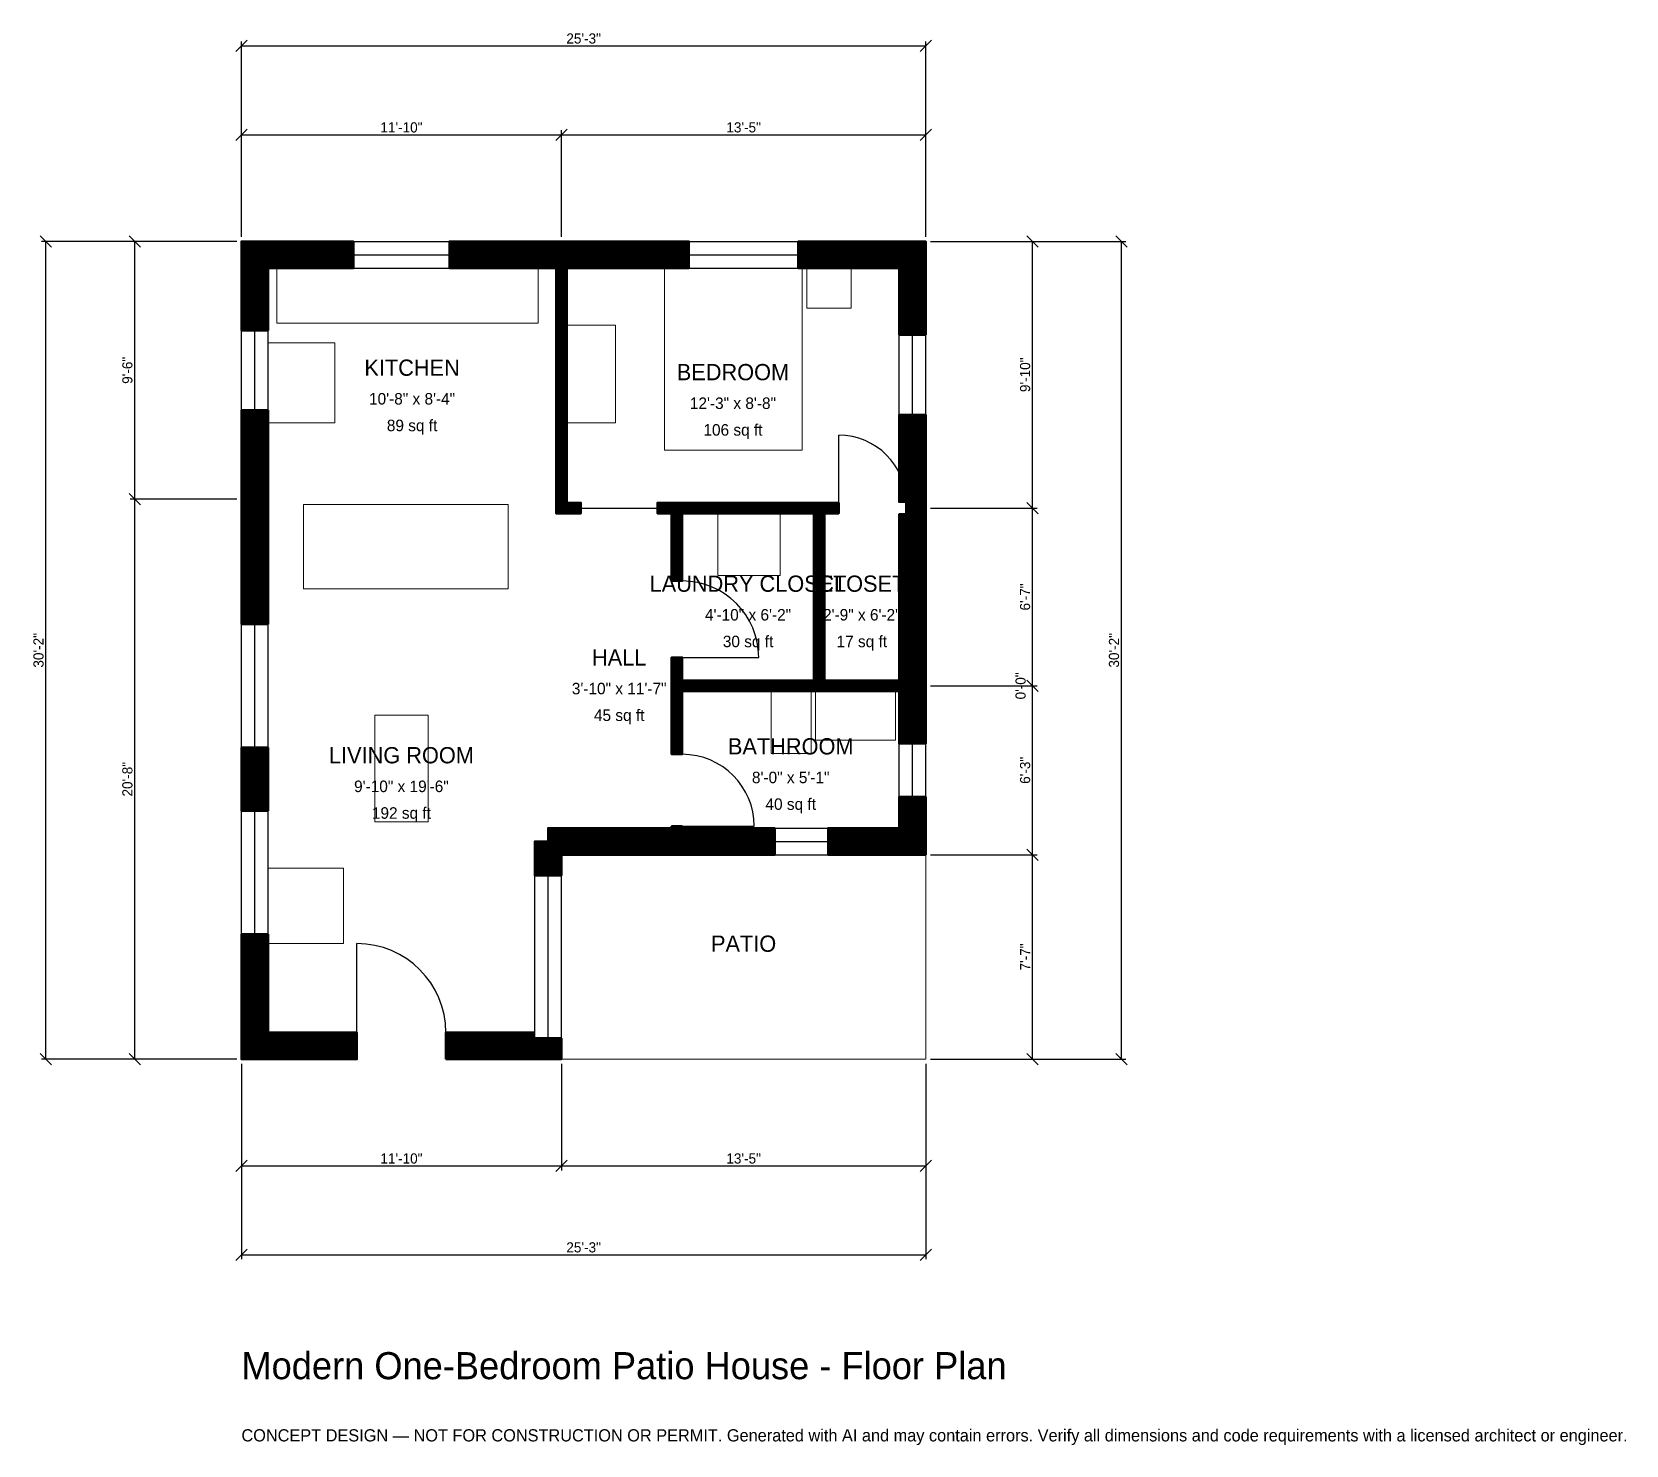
# Model space of a CAD drawing. Header units: inches. Extents: x -93 to 613, y -171 to 455.
import ezdxf
from ezdxf.enums import TextEntityAlignment as Align

# ---------------------------------------------------------------- set-up
doc = ezdxf.new("R2010")
doc.units = ezdxf.units.IN
doc.header["$MEASUREMENT"] = 0
doc.linetypes.add('DASHED', pattern=[0.6, 0.5, -0.1])
for name, color, linetype, lineweight in [('A-ANNO-DIMS', 1, 'Continuous', 13), ('A-ANNO-TEXT', 7, 'Continuous', 18), ('A-AREA-IDEN', 7, 'Continuous', 18), ('A-DOOR', 2, 'Continuous', 25), ('A-FLOR-FIXT', 9, 'Continuous', 13), ('A-FURN', 9, 'Continuous', 13), ('A-GLAZ', 4, 'Continuous', 25), ('A-SITE-PAVE', 8, 'Continuous', 13), ('A-WALL', 7, 'Continuous', 50), ('A-WALL-PATT', 8, 'Continuous', 13)]:
    doc.layers.add(name, color=color, linetype=linetype, lineweight=lineweight)
doc.dimstyles.new('PLAN', dxfattribs={"dimtxt": 4.5, "dimasz": 3, "dimexe": 2, "dimexo": 2, "dimgap": 1, "dimtad": 1, "dimdec": 0, "dimlunit": 4, "dimtsz": 2.5, "dimcen": 2.5, "dimclrd": 1, "dimclre": 1, "dimazin": 3, "dimtfac": 1, "dimtmove": 0, "dimatfit": 3})

msp = doc.modelspace()

# ---------------------------------------------------------------- hatches: boundary and pattern name
at = {"layer": 'A-WALL-PATT'}
h = msp.add_hatch(dxfattribs=at)
h.set_pattern_fill('ANSI31', color=8, scale=0.8)
h.paths.add_polyline_path([(90.5512, 0), (90.5512, 11.811), (129.5276, 11.811), (129.5276, 9.252), (141.7323, 9.252), (141.7323, 0), (141.7323, 0), (141.7323, 0), (129.9213, 0), (129.9213, 0), (90.5512, 0)])
h.paths.add_polyline_path([(11.811, 0), (11.811, 0), (0, 0), (0, 0), (0, 0), (0, 11.811), (0, 11.811), (0, 55.315), (11.811, 55.315), (11.811, 11.811), (51.1811, 11.811), (51.1811, 0), (11.811, 0)])
h.paths.add_polyline_path([(0, 137.9921), (11.811, 137.9921), (11.811, 110.0394), (0, 110.0394), (0, 137.9921)])
h.paths.add_polyline_path([(0, 242.126), (0, 253.937), (0, 287.4016), (11.811, 287.4016), (11.811, 253.937), (11.811, 242.126), (11.811, 192.7165), (0, 192.7165), (0, 242.126)])
h.paths.add_polyline_path([(0, 350.3937), (0, 350.3937), (0, 362.2047), (0, 362.2047), (0, 362.2048), (11.811, 362.2048), (11.811, 362.2047), (49.6063, 362.2047), (49.6063, 350.3937), (11.811, 350.3937), (11.811, 322.8346), (0, 322.8346), (0, 350.3937)])
h.paths.add_polyline_path([(135.8268, 362.2047), (139.3701, 362.2047), (139.3701, 362.2048), (144.0945, 362.2048), (144.0945, 362.2047), (147.6378, 362.2047), (198.2283, 362.2047), (198.2283, 350.3937), (147.6378, 350.3937), (144.0945, 350.3937), (144.0945, 250.3937), (144.0945, 246.4567), (150.3937, 246.4567), (150.3937, 241.7323), (139.3701, 241.7323), (139.3701, 241.7323), (139.3701, 245.6693), (139.3701, 246.4567), (139.3701, 250.3937), (139.3701, 350.3937), (135.8268, 350.3937), (92.126, 350.3937), (92.126, 362.2047), (135.8268, 362.2047)])
h.paths.add_polyline_path([(291.3386, 362.2047), (291.3386, 362.2048), (303.1496, 362.2048), (303.1496, 362.2047), (303.1496, 362.2047), (303.1496, 350.3937), (303.1496, 350.3937), (303.1496, 320.8661), (291.3386, 320.8661), (291.3386, 350.3937), (246.6535, 350.3937), (246.6535, 362.2047), (291.3386, 362.2047)])
h.paths.add_polyline_path([(303.1496, 250), (303.1496, 250), (303.1496, 246.4567), (303.1496, 246.4567), (303.1496, 241.7323), (303.1496, 241.7323), (303.1496, 171.2598), (303.1496, 167.7165), (303.1496, 167.7165), (303.1496, 162.9921), (303.1496, 162.9921), (303.1496, 159.4488), (303.1496, 139.7638), (291.3386, 139.7638), (291.3386, 159.4488), (291.3386, 162.9921), (258.2677, 162.9921), (253.5433, 162.9921), (195.2756, 162.9921), (195.2756, 135.0394), (190.5512, 135.0394), (190.5512, 162.9921), (190.5512, 162.9921), (190.5512, 167.7165), (190.5512, 177.9528), (195.2756, 177.9528), (195.2756, 167.7165), (253.5433, 167.7165), (253.5433, 241.7323), (195.2756, 241.7323), (195.2756, 241.7323), (195.2756, 211.811), (190.5512, 211.811), (190.5512, 241.7323), (184.252, 241.7323), (184.252, 246.4567), (190.5512, 246.4567), (190.5512, 246.4567), (253.5433, 246.4567), (258.2677, 246.4567), (264.5669, 246.4567), (264.5669, 241.7323), (258.2677, 241.7323), (258.2677, 167.7165), (291.3386, 167.7165), (291.3386, 171.2598), (291.3386, 238.189), (291.3386, 238.189), (291.3386, 241.3386), (294.4882, 241.3386), (294.4882, 246.8504), (291.3386, 246.8504), (291.3386, 285.4331), (303.1496, 285.4331), (303.1496, 250)])
h.paths.add_polyline_path([(303.1496, 102.3622), (303.1496, 102.3622), (303.1496, 90.5512), (303.1496, 90.5512), (303.1496, 90.5511), (291.3386, 90.5511), (291.3386, 90.5512), (259.8425, 90.5512), (259.8425, 102.3622), (291.3386, 102.3622), (291.3386, 116.1417), (303.1496, 116.1417), (303.1496, 102.3622)])
h.paths.add_polyline_path([(198.8189, 90.5512), (195.2756, 90.5512), (195.2756, 90.5511), (190.5512, 90.5511), (190.5512, 90.5512), (187.0079, 90.5512), (141.7323, 90.5512), (141.7323, 81.2992), (129.9213, 81.2992), (129.9213, 96.4567), (135.8268, 96.4567), (135.8268, 102.3622), (187.0079, 102.3622), (190.5512, 102.3622), (190.5512, 103.1496), (195.2756, 103.1496), (195.2756, 102.3622), (198.8189, 102.3622), (236.2205, 102.3622), (236.2205, 90.5512), (198.8189, 90.5512)])

# ---------------------------------------------------------------- linework, layer by layer
at = {"layer": 'A-DOOR'}
for p, q in [((264.5669, 246.4567), (264.5669, 276.378)), ((150.3937, 244.0945), (184.252, 244.0945)), ((195.2756, 177.9528), (229.1339, 177.9528)), ((195.2756, 103.1496), (227.1654, 103.1496)), ((51.1811, 11.811), (51.1811, 51.1811))]:
    msp.add_line(p, q, dxfattribs=at)
for centre, radius in [((264.5669, 246.4567), 29.9213), ((195.2756, 177.9528), 33.8583), ((195.2756, 103.1496), 31.8898), ((51.1811, 11.811), 39.3701)]:
    msp.add_arc(centre, radius, 0, 90, dxfattribs=at)
at = {"layer": 'A-FLOR-FIXT'}
for points in [[(15.748, 325.9843), (131.4961, 325.9843), (131.4961, 350.3937), (15.748, 350.3937)], [(234.6457, 135.4331), (252.3622, 135.4331), (252.3622, 162.9921), (234.6457, 162.9921)], [(254.3307, 141.3386), (289.7638, 141.3386), (289.7638, 162.9921), (254.3307, 162.9921)]]:
    msp.add_lwpolyline(points, close=True, dxfattribs=at)
at = {"layer": 'A-FURN'}
for points in [[(187.4016, 269.685), (248.4252, 269.685), (248.4252, 350.3937), (187.4016, 350.3937)], [(250.3937, 332.6772), (270.0787, 332.6772), (270.0787, 350.3937), (250.3937, 350.3937)], [(144.0945, 281.8898), (165.748, 281.8898), (165.748, 325.1969), (144.0945, 325.1969)], [(11.811, 281.8898), (41.3386, 281.8898), (41.3386, 317.3228), (11.811, 317.3228)], [(27.5591, 208.2677), (118.1102, 208.2677), (118.1102, 245.6693), (27.5591, 245.6693)], [(211.0236, 214.1732), (238.5827, 214.1732), (238.5827, 241.7323), (211.0236, 241.7323)], [(59.0551, 105.1181), (82.6772, 105.1181), (82.6772, 152.3622), (59.0551, 152.3622)], [(11.811, 51.1811), (45.2756, 51.1811), (45.2756, 84.6457), (11.811, 84.6457)]]:
    msp.add_lwpolyline(points, close=True, dxfattribs=at)
at = {"layer": 'A-GLAZ'}
for p, q in [((49.6063, 362.2047), (92.126, 362.2047)), ((198.2283, 362.2047), (246.6535, 362.2047)), ((49.6063, 356.2992), (92.126, 356.2992)), ((198.2283, 356.2992), (246.6535, 356.2992)), ((49.6063, 350.3937), (92.126, 350.3937)), ((198.2283, 350.3937), (246.6535, 350.3937)), ((0, 287.4016), (0, 322.8346)), ((5.9055, 287.4016), (5.9055, 322.8346)), ((11.811, 287.4016), (11.811, 322.8346)), ((291.3386, 285.4331), (291.3386, 320.8661)), ((297.2441, 285.4331), (297.2441, 320.8661)), ((303.1496, 285.4331), (303.1496, 320.8661)), ((0, 137.9921), (0, 192.7165)), ((5.9055, 137.9921), (5.9055, 192.7165)), ((11.811, 137.9921), (11.811, 192.7165)), ((291.3386, 116.1417), (291.3386, 139.7638)), ((297.2441, 116.1417), (297.2441, 139.7638)), ((303.1496, 116.1417), (303.1496, 139.7638)), ((0, 55.315), (0, 110.0394)), ((5.9055, 55.315), (5.9055, 110.0394)), ((11.811, 55.315), (11.811, 110.0394)), ((236.2205, 102.3622), (259.8425, 102.3622)), ((236.2205, 96.4567), (259.8425, 96.4567)), ((236.2205, 90.5512), (259.8425, 90.5512)), ((129.9213, 9.252), (129.9213, 81.2992)), ((135.8268, 9.252), (135.8268, 81.2992)), ((141.7323, 9.252), (141.7323, 81.2992))]:
    msp.add_line(p, q, dxfattribs=at)
at = {"layer": 'A-SITE-PAVE', "linetype": 'DASHED'}
msp.add_lwpolyline([(141.7323, 0), (303.1496, 0), (303.1496, 90.5512), (141.7323, 90.5512)], close=True, dxfattribs=at)
at = {"layer": 'A-WALL'}
for points in [[(0, 350.3937), (0, 350.3937), (0, 362.2047), (0, 362.2047), (0, 362.2048), (11.811, 362.2048), (11.811, 362.2047), (49.6063, 362.2047), (49.6063, 350.3937), (11.811, 350.3937), (11.811, 322.8346), (0, 322.8346), (0, 350.3937)], [(135.8268, 362.2047), (139.3701, 362.2047), (139.3701, 362.2048), (144.0945, 362.2048), (144.0945, 362.2047), (147.6378, 362.2047), (198.2283, 362.2047), (198.2283, 350.3937), (147.6378, 350.3937), (144.0945, 350.3937), (144.0945, 250.3937), (144.0945, 246.4567), (150.3937, 246.4567), (150.3937, 241.7323), (139.3701, 241.7323), (139.3701, 241.7323), (139.3701, 245.6693), (139.3701, 246.4567), (139.3701, 250.3937), (139.3701, 350.3937), (135.8268, 350.3937), (92.126, 350.3937), (92.126, 362.2047), (135.8268, 362.2047)], [(291.3386, 362.2047), (291.3386, 362.2048), (303.1496, 362.2048), (303.1496, 362.2047), (303.1496, 362.2047), (303.1496, 350.3937), (303.1496, 350.3937), (303.1496, 320.8661), (291.3386, 320.8661), (291.3386, 350.3937), (246.6535, 350.3937), (246.6535, 362.2047), (291.3386, 362.2047)], [(0, 242.126), (0, 253.937), (0, 287.4016), (11.811, 287.4016), (11.811, 253.937), (11.811, 242.126), (11.811, 192.7165), (0, 192.7165), (0, 242.126)], [(303.1496, 250), (303.1496, 250), (303.1496, 246.4567), (303.1496, 246.4567), (303.1496, 241.7323), (303.1496, 241.7323), (303.1496, 171.2598), (303.1496, 167.7165), (303.1496, 167.7165), (303.1496, 162.9921), (303.1496, 162.9921), (303.1496, 159.4488), (303.1496, 139.7638), (291.3386, 139.7638), (291.3386, 159.4488), (291.3386, 162.9921), (258.2677, 162.9921), (253.5433, 162.9921), (195.2756, 162.9921), (195.2756, 135.0394), (190.5512, 135.0394), (190.5512, 162.9921), (190.5512, 162.9921), (190.5512, 167.7165), (190.5512, 177.9528), (195.2756, 177.9528), (195.2756, 167.7165), (253.5433, 167.7165), (253.5433, 241.7323), (195.2756, 241.7323), (195.2756, 241.7323), (195.2756, 211.811), (190.5512, 211.811), (190.5512, 241.7323), (184.252, 241.7323), (184.252, 246.4567), (190.5512, 246.4567), (190.5512, 246.4567), (253.5433, 246.4567), (258.2677, 246.4567), (264.5669, 246.4567), (264.5669, 241.7323), (258.2677, 241.7323), (258.2677, 167.7165), (291.3386, 167.7165), (291.3386, 171.2598), (291.3386, 238.189), (291.3386, 238.189), (291.3386, 241.3386), (294.4882, 241.3386), (294.4882, 246.8504), (291.3386, 246.8504), (291.3386, 285.4331), (303.1496, 285.4331), (303.1496, 250)], [(0, 137.9921), (11.811, 137.9921), (11.811, 110.0394), (0, 110.0394), (0, 137.9921)], [(303.1496, 102.3622), (303.1496, 102.3622), (303.1496, 90.5512), (303.1496, 90.5512), (303.1496, 90.5511), (291.3386, 90.5511), (291.3386, 90.5512), (259.8425, 90.5512), (259.8425, 102.3622), (291.3386, 102.3622), (291.3386, 116.1417), (303.1496, 116.1417), (303.1496, 102.3622)], [(198.8189, 90.5512), (195.2756, 90.5512), (195.2756, 90.5511), (190.5512, 90.5511), (190.5512, 90.5512), (187.0079, 90.5512), (141.7323, 90.5512), (141.7323, 81.2992), (129.9213, 81.2992), (129.9213, 96.4567), (135.8268, 96.4567), (135.8268, 102.3622), (187.0079, 102.3622), (190.5512, 102.3622), (190.5512, 103.1496), (195.2756, 103.1496), (195.2756, 102.3622), (198.8189, 102.3622), (236.2205, 102.3622), (236.2205, 90.5512), (198.8189, 90.5512)], [(11.811, 0), (11.811, 0), (0, 0), (0, 0), (0, 0), (0, 11.811), (0, 11.811), (0, 55.315), (11.811, 55.315), (11.811, 11.811), (51.1811, 11.811), (51.1811, 0), (11.811, 0)], [(90.5512, 0), (90.5512, 11.811), (129.5276, 11.811), (129.5276, 9.252), (141.7323, 9.252), (141.7323, 0), (141.7323, 0), (141.7323, 0), (129.9213, 0), (129.9213, 0), (90.5512, 0)]]:
    msp.add_lwpolyline(points, close=True, dxfattribs=at)

# ---------------------------------------------------------------- texts
at = {"layer": 'A-ANNO-TEXT'}
for s, height, p in [('Modern One-Bedroom Patio House - Floor Plan', 12, (0, -141.7323)), ('CONCEPT DESIGN — NOT FOR CONSTRUCTION OR PERMIT. Generated with AI and may contain errors. Verify all dimensions and code requirements with a licensed architect or engineer.', 5.4, (0, -169.2913))]:
    msp.add_text(s, height=height, dxfattribs=at).set_placement(p)
at = {"layer": 'A-AREA-IDEN'}
for s, height, p in [('KITCHEN', 7.2, (75.5906, 306.2992)), ('BEDROOM', 7.2, (217.7165, 304.3307)), ('10\'-8" x 8\'-4"', 5.1, (75.5906, 292.5197)), ('12\'-3" x 8\'-8"', 5.1, (217.7165, 290.5512)), ('89 sq ft', 5.1, (75.5906, 280.7087)), ('106 sq ft', 5.1, (217.7165, 278.7402)), ('LAUNDRY CLOSET', 7.2, (224.4094, 210.6299)), ('CLOSET', 7.2, (274.8031, 210.6299)), ('4\'-10" x 6\'-2"', 5.1, (224.4094, 196.8504)), ('2\'-9" x 6\'-2"', 5.1, (274.8031, 196.8504)), ('30 sq ft', 5.1, (224.4094, 185.0394)), ('17 sq ft', 5.1, (274.8031, 185.0394)), ('HALL', 7.2, (167.3228, 177.9528)), ('3\'-10" x 11\'-7"', 5.1, (167.3228, 164.1732)), ('45 sq ft', 5.1, (167.3228, 152.3622)), ('BATHROOM', 7.2, (243.3071, 138.5827)), ('LIVING ROOM', 7.2, (70.8661, 134.6457)), ('8\'-0" x 5\'-1"', 5.1, (243.3071, 124.8031)), ('9\'-10" x 19\'-6"', 5.1, (70.8661, 120.8661)), ('40 sq ft', 5.1, (243.3071, 112.9921)), ('192 sq ft', 5.1, (70.8661, 109.0551)), ('PATIO', 7.2, (222.4409, 51.1811))]:
    msp.add_text(s, height=height, dxfattribs=at).set_placement(p, align=Align.MIDDLE_CENTER)

# ---------------------------------------------------------------- dimensions: what is measured, and where the dimension line sits
at = {"layer": 'A-ANNO-DIMS'}
for base, p1, p2, text in [((0, 448.8189), (0, 362.2047), (303.1496, 362.2047), '25\'-3"'), ((0, 409.4488), (0, 362.2047), (141.7323, 362.2047), '11\'-10"'), ((141.7323, 409.4488), (141.7323, 362.2047), (303.1496, 362.2047), '13\'-5"'), ((0, -47.2441), (0, 0), (141.7323, 0), '11\'-10"'), ((0, -86.6142), (0, 0), (303.1496, 0), '25\'-3"'), ((141.7323, -47.2441), (141.7323, 0), (303.1496, 0), '13\'-5"')]:
    msp.add_linear_dim(base=base, p1=p1, p2=p2, text=text, dimstyle='PLAN', dxfattribs=at).render()
for base, p1, p2, text in [((-86.6142, 0), (0, 0), (0, 362.2047), '30\'-2"'), ((-47.2441, 248.0315), (0, 248.0315), (0, 362.2047), '9\'-6"'), ((350.3937, 244.0945), (303.1496, 244.0945), (303.1496, 362.2047), '9\'-10"'), ((389.7638, 0), (303.1496, 0), (303.1496, 362.2047), '30\'-2"'), ((-47.2441, 0), (0, 0), (0, 248.0315), '20\'-8"'), ((350.3937, 165.3543), (303.1496, 165.3543), (303.1496, 244.0945), '6\'-7"'), ((350.3937, 165.3543), (303.1496, 165.3543), (303.1496, 165.3543), '0\'-0"'), ((350.3937, 90.5512), (303.1496, 90.5512), (303.1496, 165.3543), '6\'-3"'), ((350.3937, 0), (303.1496, 0), (303.1496, 90.5512), '7\'-7"')]:
    msp.add_linear_dim(base=base, p1=p1, p2=p2, angle=90, text=text, dimstyle='PLAN', dxfattribs=at).render()

doc.saveas('drawing.dxf')
